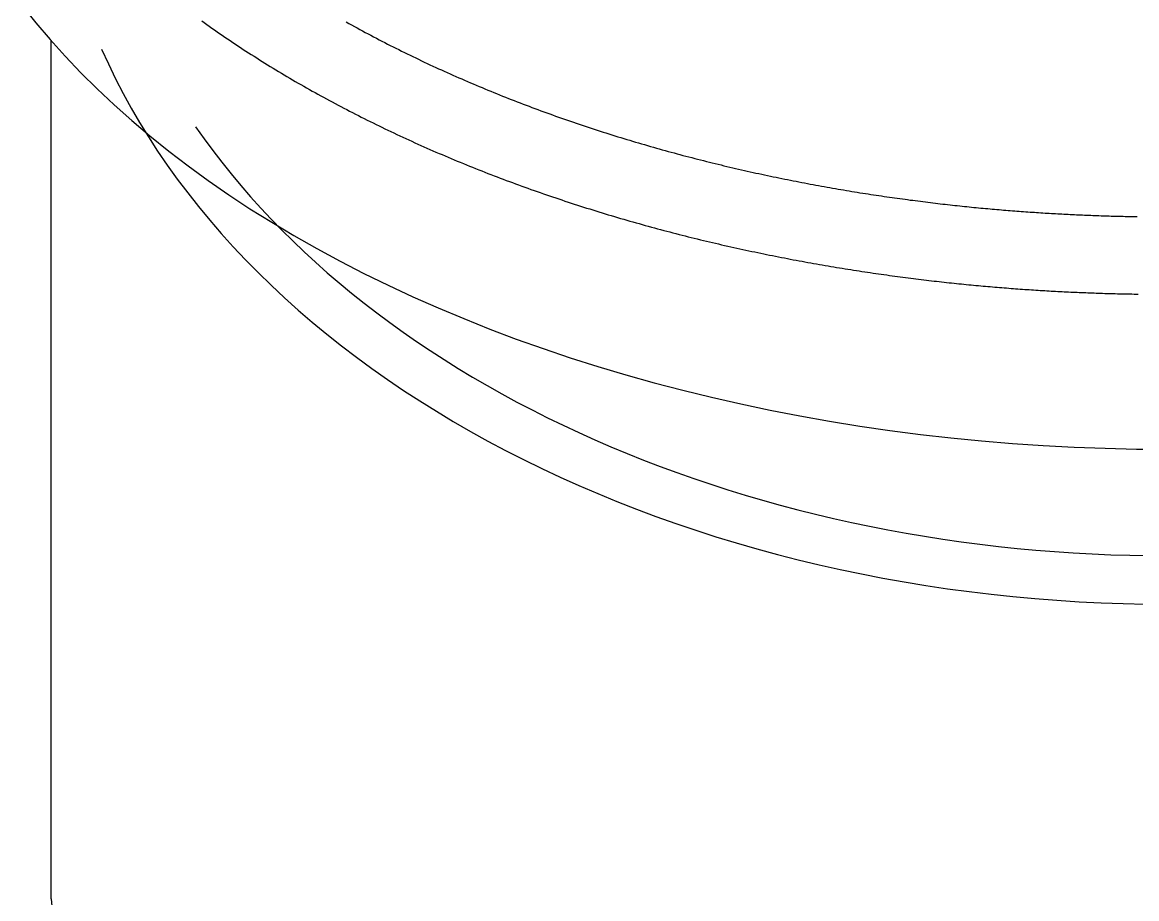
# Model space of a CAD drawing. Extents: x -9.8 to 63.4, y -19.1 to 44.7.
# Drawn here: x 43.83 to 51.97, y 26.93 to 33.32 of the extents above; entities that cross this region are included whole.
import ezdxf

# ---------------------------------------------------------------- set-up
doc = ezdxf.new("R2010")
doc.units = 0
doc.layers.get('0').update_dxf_attribs({"linetype": 'CONTINUOUS'})

msp = doc.modelspace()

# ---------------------------------------------------------------- linework, layer by layer
at = {"color": 7, "linetype": 'CONTINUOUS'}
msp.add_line((44.0465, 26.9251), (44.0465, 33.188), dxfattribs=at)
for points in [[(43.8346, 33.4448, 0), (43.9342, 33.3201, 0), (44.0388, 33.1968, 0), (44.1482, 33.0752, 0), (44.2625, 32.9553, 0), (44.3816, 32.8371, 0), (44.5054, 32.7207, 0), (44.6339, 32.6062, 0), (44.7669, 32.4937, 0), (44.9043, 32.3832, 0), (45.0462, 32.2748, 0), (45.1923, 32.1686, 0), (45.3427, 32.0645, 0), (45.4972, 31.9628, 0), (45.6558, 31.8635, 0), (45.8183, 31.7665, 0), (45.9846, 31.672, 0), (46.1547, 31.58, 0), (46.3284, 31.4906, 0), (46.5056, 31.4039, 0), (46.6863, 31.3198, 0), (46.8703, 31.2385, 0), (47.0575, 31.16, 0), (47.2478, 31.0842, 0), (47.4411, 31.0114, 0), (47.6372, 30.9415, 0), (47.8361, 30.8746, 0), (48.0376, 30.8106, 0), (48.2416, 30.7497, 0), (48.448, 30.6919, 0), (48.6567, 30.6372, 0), (48.8675, 30.5857, 0), (49.0803, 30.5373, 0), (49.295, 30.4921, 0), (49.5114, 30.4502, 0), (49.7294, 30.4115, 0), (49.949, 30.3761, 0), (50.1698, 30.3441, 0), (50.3919, 30.3153, 0), (50.6151, 30.2899, 0), (50.8393, 30.2678, 0), (51.0642, 30.2491, 0), (51.2899, 30.2338, 0), (51.516, 30.2219, 0), (51.7426, 30.2134, 0), (51.9695, 30.2083, 0), (52.1965, 30.2066, 0)], [(44.4134, 33.1286, 0), (44.4629, 33.0197, 0), (44.5154, 32.9116, 0), (44.571, 32.8042, 0), (44.6295, 32.6977, 0), (44.6911, 32.592, 0), (44.7556, 32.4871, 0), (44.823, 32.3832, 0), (44.8933, 32.2803, 0), (44.9665, 32.1784, 0), (45.0425, 32.0775, 0), (45.1214, 31.9777, 0), (45.203, 31.879, 0), (45.2874, 31.7815, 0), (45.3745, 31.6852, 0), (45.4643, 31.5901, 0), (45.5567, 31.4963, 0), (45.6518, 31.4038, 0), (45.7494, 31.3127, 0), (45.8496, 31.223, 0), (45.9523, 31.1347, 0), (46.0574, 31.0478, 0), (46.1649, 30.9624, 0), (46.2748, 30.8786, 0), (46.3871, 30.7963, 0), (46.5016, 30.7156, 0), (46.6184, 30.6366, 0), (46.7373, 30.5592, 0), (46.8584, 30.4834, 0), (46.9817, 30.4094, 0), (47.1069, 30.3371, 0), (47.2342, 30.2666, 0), (47.3634, 30.1979, 0), (47.4945, 30.131, 0), (47.6275, 30.066, 0), (47.7623, 30.0029, 0), (47.8988, 29.9416, 0), (48.037, 29.8823, 0), (48.1768, 29.8249, 0), (48.3183, 29.7695, 0), (48.4612, 29.7161, 0), (48.6056, 29.6648, 0), (48.7515, 29.6154, 0), (48.8987, 29.5681, 0), (49.0472, 29.5229, 0), (49.1969, 29.4798, 0), (49.3478, 29.4387, 0), (49.4998, 29.3998, 0), (49.6529, 29.3631, 0), (49.807, 29.3285, 0), (49.962, 29.2961, 0), (50.1179, 29.2658, 0), (50.2747, 29.2377, 0), (50.4322, 29.2119, 0), (50.5903, 29.1883, 0), (50.7491, 29.1668, 0), (50.9085, 29.1477, 0), (51.0684, 29.1307, 0), (51.2287, 29.116, 0), (51.3895, 29.1036, 0), (51.5505, 29.0934, 0), (51.7118, 29.0854, 0), (51.8733, 29.0798, 0), (52.0349, 29.0764, 0)], [(45.1001, 32.5602, 0), (45.1617, 32.4731, 0), (45.2255, 32.3868, 0), (45.2913, 32.3013, 0), (45.3593, 32.2165, 0), (45.4293, 32.1327, 0), (45.5014, 32.0497, 0), (45.5755, 31.9676, 0), (45.6517, 31.8864, 0), (45.7298, 31.8062, 0), (45.8099, 31.727, 0), (45.8919, 31.6488, 0), (45.9759, 31.5716, 0), (46.0617, 31.4954, 0), (46.1494, 31.4203, 0), (46.239, 31.3463, 0), (46.3303, 31.2734, 0), (46.4235, 31.2017, 0), (46.5184, 31.1311, 0), (46.615, 31.0617, 0), (46.7133, 30.9935, 0), (46.8133, 30.9265, 0), (46.9149, 30.8607, 0), (47.0181, 30.7963, 0), (47.1229, 30.7331, 0), (47.2293, 30.6712, 0), (47.3371, 30.6106, 0), (47.4465, 30.5514, 0), (47.5572, 30.4935, 0), (47.6694, 30.437, 0), (47.783, 30.3819, 0), (47.8979, 30.3282, 0), (48.0141, 30.2759, 0), (48.1316, 30.225, 0), (48.2503, 30.1757, 0), (48.3702, 30.1277, 0), (48.4913, 30.0813, 0), (48.6135, 30.0364, 0), (48.7368, 29.993, 0), (48.8611, 29.9511, 0), (48.9865, 29.9107, 0), (49.1128, 29.8719, 0), (49.2401, 29.8347, 0), (49.3683, 29.799, 0), (49.4973, 29.765, 0), (49.6271, 29.7325, 0), (49.7578, 29.7016, 0), (49.8891, 29.6724, 0), (50.0212, 29.6447, 0), (50.1539, 29.6187, 0), (50.2873, 29.5944, 0), (50.4212, 29.5717, 0), (50.5557, 29.5506, 0), (50.6907, 29.5312, 0), (50.8261, 29.5135, 0), (50.962, 29.4974, 0), (51.0982, 29.483, 0), (51.2348, 29.4703, 0), (51.3716, 29.4593, 0), (51.5087, 29.45, 0), (51.646, 29.4424, 0), (51.7835, 29.4364, 0), (51.9211, 29.4322, 0), (52.0588, 29.4296, 0)]]:
    msp.add_polyline3d(points, dxfattribs=at)
at = {"color": 7}
for points in [[(45.1445, 33.3342, 0), (45.163, 33.3209, 0), (45.1816, 33.3077, 0), (45.2003, 33.2944, 0), (45.219, 33.2812, 0), (45.2378, 33.2681, 0), (45.2566, 33.255, 0), (45.2755, 33.2419, 0), (45.2945, 33.2289, 0), (45.3135, 33.2159, 0), (45.3326, 33.2029, 0), (45.3517, 33.19, 0), (45.3709, 33.1771, 0), (45.3902, 33.1643, 0), (45.4095, 33.1515, 0), (45.4289, 33.1387, 0), (45.4483, 33.126, 0), (45.4678, 33.1133, 0), (45.4874, 33.1007, 0), (45.507, 33.0881, 0), (45.5266, 33.0755, 0), (45.5463, 33.063, 0), (45.5661, 33.0505, 0), (45.5859, 33.0381, 0), (45.6058, 33.0257, 0), (45.6257, 33.0134, 0), (45.6457, 33.0011, 0), (45.6657, 32.9888, 0), (45.6858, 32.9766, 0), (45.706, 32.9644, 0), (45.7262, 32.9523, 0), (45.7464, 32.9402, 0), (45.7667, 32.9282, 0), (45.787, 32.9162, 0), (45.8074, 32.9042, 0), (45.8279, 32.8923, 0), (45.8483, 32.8804, 0), (45.8689, 32.8686, 0), (45.8894, 32.8569, 0), (45.9101, 32.8451, 0), (45.9307, 32.8335, 0), (45.9515, 32.8218, 0), (45.9722, 32.8102, 0), (45.993, 32.7987, 0), (46.0139, 32.7872, 0), (46.0348, 32.7758, 0), (46.0557, 32.7644, 0), (46.0767, 32.753, 0), (46.0977, 32.7417, 0), (46.1188, 32.7305, 0), (46.1399, 32.7193, 0), (46.161, 32.7081, 0), (46.1822, 32.697, 0), (46.2034, 32.6859, 0), (46.2247, 32.6749, 0), (46.246, 32.6639, 0), (46.2673, 32.653, 0), (46.2887, 32.6421, 0), (46.3101, 32.6313, 0), (46.3315, 32.6205, 0), (46.353, 32.6098, 0), (46.3745, 32.5991, 0), (46.396, 32.5885, 0), (46.4176, 32.5779, 0), (46.4392, 32.5674, 0), (46.4608, 32.5569, 0), (46.4825, 32.5464, 0), (46.5042, 32.536, 0), (46.526, 32.5257, 0), (46.5477, 32.5154, 0), (46.5695, 32.5052, 0), (46.5913, 32.495, 0), (46.6132, 32.4848, 0), (46.6351, 32.4747, 0), (46.657, 32.4647, 0), (46.6789, 32.4547, 0), (46.7008, 32.4447, 0), (46.7228, 32.4348, 0), (46.7448, 32.425, 0), (46.7669, 32.4152, 0), (46.7889, 32.4054, 0), (46.811, 32.3957, 0), (46.8331, 32.386, 0), (46.8552, 32.3764, 0), (46.8774, 32.3669, 0), (46.8995, 32.3574, 0), (46.9217, 32.3479, 0), (46.9439, 32.3385, 0), (46.9662, 32.3292, 0), (46.9884, 32.3199, 0), (47.0107, 32.3106, 0), (47.0329, 32.3014, 0), (47.0552, 32.2923, 0), (47.0776, 32.2832, 0), (47.0999, 32.2741, 0), (47.1222, 32.2651, 0), (47.1446, 32.2562, 0), (47.167, 32.2473, 0), (47.1894, 32.2384, 0), (47.2118, 32.2296, 0), (47.2342, 32.2209, 0), (47.2566, 32.2122, 0), (47.2791, 32.2036, 0), (47.3015, 32.195, 0), (47.324, 32.1864, 0), (47.3464, 32.1779, 0), (47.3689, 32.1695, 0), (47.3914, 32.1611, 0), (47.4139, 32.1528, 0), (47.4364, 32.1445, 0), (47.4589, 32.1363, 0), (47.4814, 32.1281, 0), (47.5039, 32.12, 0), (47.5265, 32.1119, 0), (47.549, 32.1038, 0), (47.5715, 32.0959, 0), (47.5941, 32.0879, 0), (47.6166, 32.08, 0), (47.6392, 32.0722, 0), (47.6617, 32.0644, 0), (47.6843, 32.0567, 0), (47.7069, 32.049, 0), (47.7294, 32.0414, 0), (47.752, 32.0338, 0), (47.7746, 32.0263, 0), (47.7971, 32.0188, 0), (47.8197, 32.0113, 0), (47.8423, 32.0039, 0), (47.8649, 31.9966, 0), (47.8874, 31.9893, 0), (47.91, 31.9821, 0), (47.9326, 31.9749, 0), (47.9551, 31.9677, 0), (47.9777, 31.9606, 0), (48.0003, 31.9536, 0), (48.0228, 31.9466, 0), (48.0454, 31.9396, 0), (48.068, 31.9327, 0), (48.0905, 31.9259, 0), (48.1131, 31.9191, 0), (48.1356, 31.9123, 0), (48.1582, 31.9056, 0), (48.1807, 31.8989, 0), (48.2032, 31.8923, 0), (48.2257, 31.8857, 0), (48.2483, 31.8792, 0), (48.2708, 31.8727, 0), (48.2933, 31.8663, 0), (48.3158, 31.8599, 0), (48.3383, 31.8536, 0), (48.3607, 31.8473, 0), (48.3832, 31.841, 0), (48.4057, 31.8349, 0), (48.4281, 31.8287, 0), (48.4506, 31.8226, 0), (48.473, 31.8165, 0), (48.4954, 31.8105, 0), (48.5178, 31.8046, 0), (48.5402, 31.7987, 0), (48.5626, 31.7928, 0), (48.585, 31.787, 0), (48.6073, 31.7812, 0), (48.6297, 31.7755, 0), (48.652, 31.7698, 0), (48.6743, 31.7641, 0), (48.6966, 31.7585, 0), (48.7189, 31.753, 0), (48.7412, 31.7475, 0), (48.7635, 31.742, 0), (48.7857, 31.7366, 0), (48.8079, 31.7312, 0), (48.8301, 31.7259, 0), (48.8523, 31.7206, 0), (48.8745, 31.7154, 0), (48.8967, 31.7102, 0), (48.9188, 31.7051, 0), (48.9409, 31.7, 0), (48.963, 31.6949, 0), (48.9851, 31.6899, 0), (49.0072, 31.6849, 0), (49.0292, 31.68, 0), (49.0512, 31.6751, 0), (49.0732, 31.6703, 0), (49.0951, 31.6655, 0), (49.1171, 31.6608, 0), (49.139, 31.6561, 0), (49.1609, 31.6514, 0), (49.1827, 31.6468, 0), (49.2045, 31.6422, 0), (49.2263, 31.6377, 0), (49.2481, 31.6332, 0), (49.2698, 31.6287, 0), (49.2915, 31.6243, 0), (49.3132, 31.62, 0), (49.3348, 31.6156, 0), (49.3564, 31.6114, 0), (49.378, 31.6071, 0), (49.3996, 31.6029, 0), (49.4211, 31.5988, 0), (49.4425, 31.5947, 0), (49.464, 31.5906, 0), (49.4853, 31.5866, 0), (49.5067, 31.5826, 0), (49.528, 31.5786, 0), (49.5493, 31.5747, 0), (49.5705, 31.5709, 0), (49.5917, 31.5671, 0), (49.6129, 31.5633, 0), (49.634, 31.5595, 0), (49.6551, 31.5558, 0), (49.6761, 31.5522, 0), (49.6971, 31.5485, 0), (49.718, 31.545, 0), (49.7389, 31.5414, 0), (49.7597, 31.5379, 0), (49.7805, 31.5344, 0), (49.8013, 31.531, 0), (49.822, 31.5276, 0), (49.8427, 31.5243, 0), (49.8633, 31.521, 0), (49.8838, 31.5177, 0), (49.9043, 31.5145, 0), (49.9248, 31.5113, 0), (49.9452, 31.5081, 0), (49.9655, 31.505, 0), (49.9858, 31.5019, 0), (50.0061, 31.4989, 0), (50.0263, 31.4959, 0), (50.0464, 31.4929, 0), (50.0665, 31.49, 0), (50.0865, 31.4871, 0), (50.1064, 31.4843, 0), (50.1263, 31.4815, 0), (50.1462, 31.4787, 0), (50.166, 31.476, 0), (50.1857, 31.4733, 0), (50.2054, 31.4706, 0), (50.225, 31.468, 0), (50.2445, 31.4654, 0), (50.2639, 31.4628, 0), (50.2833, 31.4603, 0), (50.3026, 31.4578, 0), (50.3218, 31.4554, 0), (50.341, 31.4529, 0), (50.3601, 31.4506, 0), (50.3791, 31.4482, 0), (50.398, 31.4459, 0), (50.4169, 31.4436, 0), (50.4357, 31.4414, 0), (50.4544, 31.4391, 0), (50.4731, 31.437, 0), (50.4917, 31.4348, 0), (50.5102, 31.4327, 0), (50.5286, 31.4306, 0), (50.547, 31.4285, 0), (50.5654, 31.4265, 0), (50.5836, 31.4245, 0), (50.6018, 31.4226, 0), (50.6199, 31.4206, 0), (50.638, 31.4187, 0), (50.656, 31.4168, 0), (50.674, 31.415, 0), (50.6919, 31.4132, 0), (50.7097, 31.4114, 0), (50.7274, 31.4096, 0), (50.7452, 31.4079, 0), (50.7628, 31.4062, 0), (50.7804, 31.4045, 0), (50.7979, 31.4029, 0), (50.8154, 31.4012, 0), (50.8328, 31.3997, 0), (50.8502, 31.3981, 0), (50.8675, 31.3965, 0), (50.8847, 31.395, 0), (50.9019, 31.3935, 0), (50.919, 31.3921, 0), (50.9361, 31.3906, 0), (50.9532, 31.3892, 0), (50.9701, 31.3878, 0), (50.9871, 31.3864, 0), (51.004, 31.3851, 0), (51.0208, 31.3838, 0), (51.0376, 31.3825, 0), (51.0543, 31.3812, 0), (51.071, 31.38, 0), (51.0876, 31.3787, 0), (51.1042, 31.3775, 0), (51.1207, 31.3763, 0), (51.1372, 31.3752, 0), (51.1537, 31.374, 0), (51.1701, 31.3729, 0), (51.1864, 31.3718, 0), (51.2028, 31.3707, 0), (51.219, 31.3696, 0), (51.2353, 31.3686, 0), (51.2514, 31.3676, 0), (51.2676, 31.3666, 0), (51.2837, 31.3656, 0), (51.2998, 31.3646, 0), (51.3158, 31.3637, 0), (51.3318, 31.3627, 0), (51.3478, 31.3618, 0), (51.3637, 31.3609, 0), (51.3796, 31.3601, 0), (51.3955, 31.3592, 0), (51.4113, 31.3584, 0), (51.4271, 31.3575, 0), (51.4429, 31.3567, 0), (51.4587, 31.356, 0), (51.4744, 31.3552, 0), (51.4901, 31.3544, 0), (51.5058, 31.3537, 0), (51.5214, 31.353, 0), (51.537, 31.3523, 0), (51.5526, 31.3516, 0), (51.5682, 31.351, 0), (51.5838, 31.3503, 0), (51.5993, 31.3497, 0), (51.6148, 31.3491, 0), (51.6303, 31.3485, 0), (51.6458, 31.3479, 0), (51.6612, 31.3473, 0), (51.6767, 31.3468, 0), (51.6921, 31.3463, 0), (51.7075, 31.3458, 0), (51.7229, 31.3453, 0), (51.7383, 31.3448, 0), (51.7536, 31.3443, 0), (51.769, 31.3439, 0), (51.7843, 31.3435, 0), (51.7996, 31.3431, 0), (51.8149, 31.3427, 0), (51.8303, 31.3423, 0), (51.8455, 31.3419, 0), (51.8608, 31.3416, 0), (51.8761, 31.3413, 0), (51.8914, 31.341, 0), (51.9066, 31.3407, 0), (51.9219, 31.3404, 0), (51.9372, 31.3401, 0), (51.9524, 31.3399, 0), (51.9677, 31.3396, 0), (51.9829, 31.3394, 0)], [(46.1997, 33.3265, 0), (46.2196, 33.3154, 0), (46.2394, 33.3044, 0), (46.2593, 33.2934, 0), (46.2793, 33.2825, 0), (46.2993, 33.2716, 0), (46.3193, 33.2607, 0), (46.3394, 33.2499, 0), (46.3596, 33.2392, 0), (46.3797, 33.2285, 0), (46.3999, 33.2178, 0), (46.4202, 33.2072, 0), (46.4404, 33.1966, 0), (46.4608, 33.1861, 0), (46.4811, 33.1756, 0), (46.5015, 33.1651, 0), (46.5219, 33.1547, 0), (46.5424, 33.1444, 0), (46.5629, 33.1341, 0), (46.5834, 33.1238, 0), (46.604, 33.1136, 0), (46.6246, 33.1034, 0), (46.6452, 33.0933, 0), (46.6659, 33.0832, 0), (46.6866, 33.0732, 0), (46.7073, 33.0632, 0), (46.7281, 33.0533, 0), (46.7489, 33.0434, 0), (46.7697, 33.0335, 0), (46.7905, 33.0237, 0), (46.8114, 33.014, 0), (46.8323, 33.0043, 0), (46.8532, 32.9946, 0), (46.8742, 32.985, 0), (46.8952, 32.9754, 0), (46.9162, 32.9659, 0), (46.9372, 32.9564, 0), (46.9583, 32.947, 0), (46.9794, 32.9376, 0), (47.0005, 32.9283, 0), (47.0216, 32.919, 0), (47.0428, 32.9098, 0), (47.0639, 32.9006, 0), (47.0851, 32.8914, 0), (47.1064, 32.8823, 0), (47.1276, 32.8733, 0), (47.1489, 32.8643, 0), (47.1702, 32.8553, 0), (47.1915, 32.8464, 0), (47.2128, 32.8375, 0), (47.2341, 32.8287, 0), (47.2555, 32.82, 0), (47.2768, 32.8112, 0), (47.2982, 32.8026, 0), (47.3196, 32.794, 0), (47.3411, 32.7854, 0), (47.3625, 32.7769, 0), (47.384, 32.7684, 0), (47.4054, 32.76, 0), (47.4269, 32.7516, 0), (47.4484, 32.7433, 0), (47.4699, 32.735, 0), (47.4914, 32.7268, 0), (47.5129, 32.7186, 0), (47.5345, 32.7104, 0), (47.556, 32.7024, 0), (47.5775, 32.6943, 0), (47.5991, 32.6863, 0), (47.6207, 32.6784, 0), (47.6422, 32.6705, 0), (47.6638, 32.6627, 0), (47.6854, 32.6549, 0), (47.707, 32.6471, 0), (47.7286, 32.6394, 0), (47.7502, 32.6318, 0), (47.7718, 32.6241, 0), (47.7935, 32.6166, 0), (47.8151, 32.6091, 0), (47.8367, 32.6016, 0), (47.8584, 32.5942, 0), (47.88, 32.5868, 0), (47.9016, 32.5795, 0), (47.9233, 32.5722, 0), (47.9449, 32.565, 0), (47.9666, 32.5578, 0), (47.9882, 32.5507, 0), (48.0099, 32.5436, 0), (48.0315, 32.5366, 0), (48.0532, 32.5296, 0), (48.0748, 32.5226, 0), (48.0965, 32.5157, 0), (48.1182, 32.5089, 0), (48.1398, 32.5021, 0), (48.1615, 32.4953, 0), (48.1831, 32.4886, 0), (48.2048, 32.4819, 0), (48.2264, 32.4753, 0), (48.248, 32.4687, 0), (48.2697, 32.4622, 0), (48.2913, 32.4557, 0), (48.313, 32.4492, 0), (48.3346, 32.4428, 0), (48.3562, 32.4365, 0), (48.3778, 32.4302, 0), (48.3994, 32.4239, 0), (48.421, 32.4177, 0), (48.4426, 32.4115, 0), (48.4642, 32.4054, 0), (48.4858, 32.3993, 0), (48.5074, 32.3933, 0), (48.529, 32.3873, 0), (48.5505, 32.3813, 0), (48.5721, 32.3754, 0), (48.5936, 32.3696, 0), (48.6152, 32.3638, 0), (48.6367, 32.358, 0), (48.6582, 32.3523, 0), (48.6797, 32.3466, 0), (48.7012, 32.3409, 0), (48.7227, 32.3354, 0), (48.7442, 32.3298, 0), (48.7656, 32.3243, 0), (48.7871, 32.3188, 0), (48.8085, 32.3134, 0), (48.8299, 32.308, 0), (48.8514, 32.3027, 0), (48.8728, 32.2974, 0), (48.8941, 32.2922, 0), (48.9155, 32.287, 0), (48.9369, 32.2818, 0), (48.9582, 32.2767, 0), (48.9795, 32.2716, 0), (49.0008, 32.2666, 0), (49.0221, 32.2616, 0), (49.0434, 32.2567, 0), (49.0646, 32.2518, 0), (49.0859, 32.2469, 0), (49.1071, 32.2421, 0), (49.1283, 32.2373, 0), (49.1494, 32.2326, 0), (49.1706, 32.2279, 0), (49.1917, 32.2233, 0), (49.2128, 32.2187, 0), (49.2339, 32.2141, 0), (49.2549, 32.2096, 0), (49.276, 32.2051, 0), (49.297, 32.2007, 0), (49.3179, 32.1963, 0), (49.3389, 32.1919, 0), (49.3598, 32.1876, 0), (49.3807, 32.1833, 0), (49.4016, 32.1791, 0), (49.4224, 32.1749, 0), (49.4432, 32.1708, 0), (49.4639, 32.1666, 0), (49.4847, 32.1626, 0), (49.5054, 32.1585, 0), (49.5261, 32.1545, 0), (49.5467, 32.1506, 0), (49.5673, 32.1467, 0), (49.5879, 32.1428, 0), (49.6084, 32.139, 0), (49.6289, 32.1352, 0), (49.6493, 32.1314, 0), (49.6697, 32.1277, 0), (49.6901, 32.124, 0), (49.7105, 32.1204, 0), (49.7308, 32.1168, 0), (49.751, 32.1132, 0), (49.7712, 32.1097, 0), (49.7914, 32.1062, 0), (49.8116, 32.1028, 0), (49.8316, 32.0994, 0), (49.8517, 32.096, 0), (49.8717, 32.0927, 0), (49.8916, 32.0894, 0), (49.9116, 32.0861, 0), (49.9314, 32.0829, 0), (49.9512, 32.0797, 0), (49.971, 32.0766, 0), (49.9907, 32.0735, 0), (50.0104, 32.0704, 0), (50.03, 32.0674, 0), (50.0496, 32.0644, 0), (50.0691, 32.0614, 0), (50.0886, 32.0585, 0), (50.108, 32.0556, 0), (50.1274, 32.0528, 0), (50.1467, 32.05, 0), (50.1659, 32.0472, 0), (50.1851, 32.0444, 0), (50.2043, 32.0417, 0), (50.2233, 32.0391, 0), (50.2424, 32.0364, 0), (50.2614, 32.0338, 0), (50.2803, 32.0313, 0), (50.2991, 32.0287, 0), (50.3179, 32.0262, 0), (50.3366, 32.0238, 0), (50.3552, 32.0214, 0), (50.3738, 32.019, 0), (50.3923, 32.0166, 0), (50.4107, 32.0143, 0), (50.4291, 32.012, 0), (50.4474, 32.0097, 0), (50.4656, 32.0075, 0), (50.4837, 32.0053, 0), (50.5018, 32.0031, 0), (50.5198, 32.001, 0), (50.5378, 31.9989, 0), (50.5557, 31.9968, 0), (50.5735, 31.9948, 0), (50.5913, 31.9928, 0), (50.609, 31.9908, 0), (50.6266, 31.9889, 0), (50.6442, 31.9869, 0), (50.6617, 31.9851, 0), (50.6791, 31.9832, 0), (50.6965, 31.9814, 0), (50.7138, 31.9796, 0), (50.7311, 31.9778, 0), (50.7483, 31.976, 0), (50.7655, 31.9743, 0), (50.7826, 31.9726, 0), (50.7996, 31.971, 0), (50.8166, 31.9693, 0), (50.8335, 31.9677, 0), (50.8504, 31.9661, 0), (50.8672, 31.9646, 0), (50.8839, 31.963, 0), (50.9006, 31.9615, 0), (50.9173, 31.96, 0), (50.9339, 31.9586, 0), (50.9504, 31.9571, 0), (50.9669, 31.9557, 0), (50.9834, 31.9543, 0), (50.9998, 31.953, 0), (51.0161, 31.9516, 0), (51.0324, 31.9503, 0), (51.0486, 31.949, 0), (51.0648, 31.9477, 0), (51.081, 31.9465, 0), (51.0971, 31.9453, 0), (51.1131, 31.9441, 0), (51.1292, 31.9429, 0), (51.1451, 31.9417, 0), (51.161, 31.9406, 0), (51.1769, 31.9394, 0), (51.1927, 31.9383, 0), (51.2085, 31.9373, 0), (51.2243, 31.9362, 0), (51.24, 31.9352, 0), (51.2556, 31.9341, 0), (51.2713, 31.9331, 0), (51.2868, 31.9322, 0), (51.3024, 31.9312, 0), (51.3179, 31.9302, 0), (51.3333, 31.9293, 0), (51.3488, 31.9284, 0), (51.3642, 31.9275, 0), (51.3795, 31.9266, 0), (51.3949, 31.9258, 0), (51.4102, 31.9249, 0), (51.4255, 31.9241, 0), (51.4407, 31.9233, 0), (51.4559, 31.9225, 0), (51.4711, 31.9217, 0), (51.4863, 31.921, 0), (51.5014, 31.9202, 0), (51.5165, 31.9195, 0), (51.5316, 31.9188, 0), (51.5467, 31.9181, 0), (51.5617, 31.9174, 0), (51.5767, 31.9168, 0), (51.5917, 31.9162, 0), (51.6067, 31.9155, 0), (51.6217, 31.9149, 0), (51.6366, 31.9143, 0), (51.6515, 31.9138, 0), (51.6664, 31.9132, 0), (51.6813, 31.9127, 0), (51.6961, 31.9122, 0), (51.711, 31.9117, 0), (51.7258, 31.9112, 0), (51.7406, 31.9107, 0), (51.7554, 31.9102, 0), (51.7702, 31.9098, 0), (51.785, 31.9094, 0), (51.7997, 31.909, 0), (51.8145, 31.9086, 0), (51.8292, 31.9082, 0), (51.844, 31.9078, 0), (51.8587, 31.9075, 0), (51.8734, 31.9072, 0), (51.8881, 31.9068, 0), (51.9028, 31.9065, 0), (51.9175, 31.9063, 0), (51.9322, 31.906, 0), (51.9469, 31.9057, 0), (51.9615, 31.9055, 0), (51.9762, 31.9053, 0)]]:
    msp.add_polyline3d(points, dxfattribs=at)
at = {"color": 7, "linetype": 'CONTINUOUS'}
msp.add_arc((49.894, 27.295), 5.8592, 183.61909, 248.21887, dxfattribs=at)

doc.saveas('drawing.dxf')
